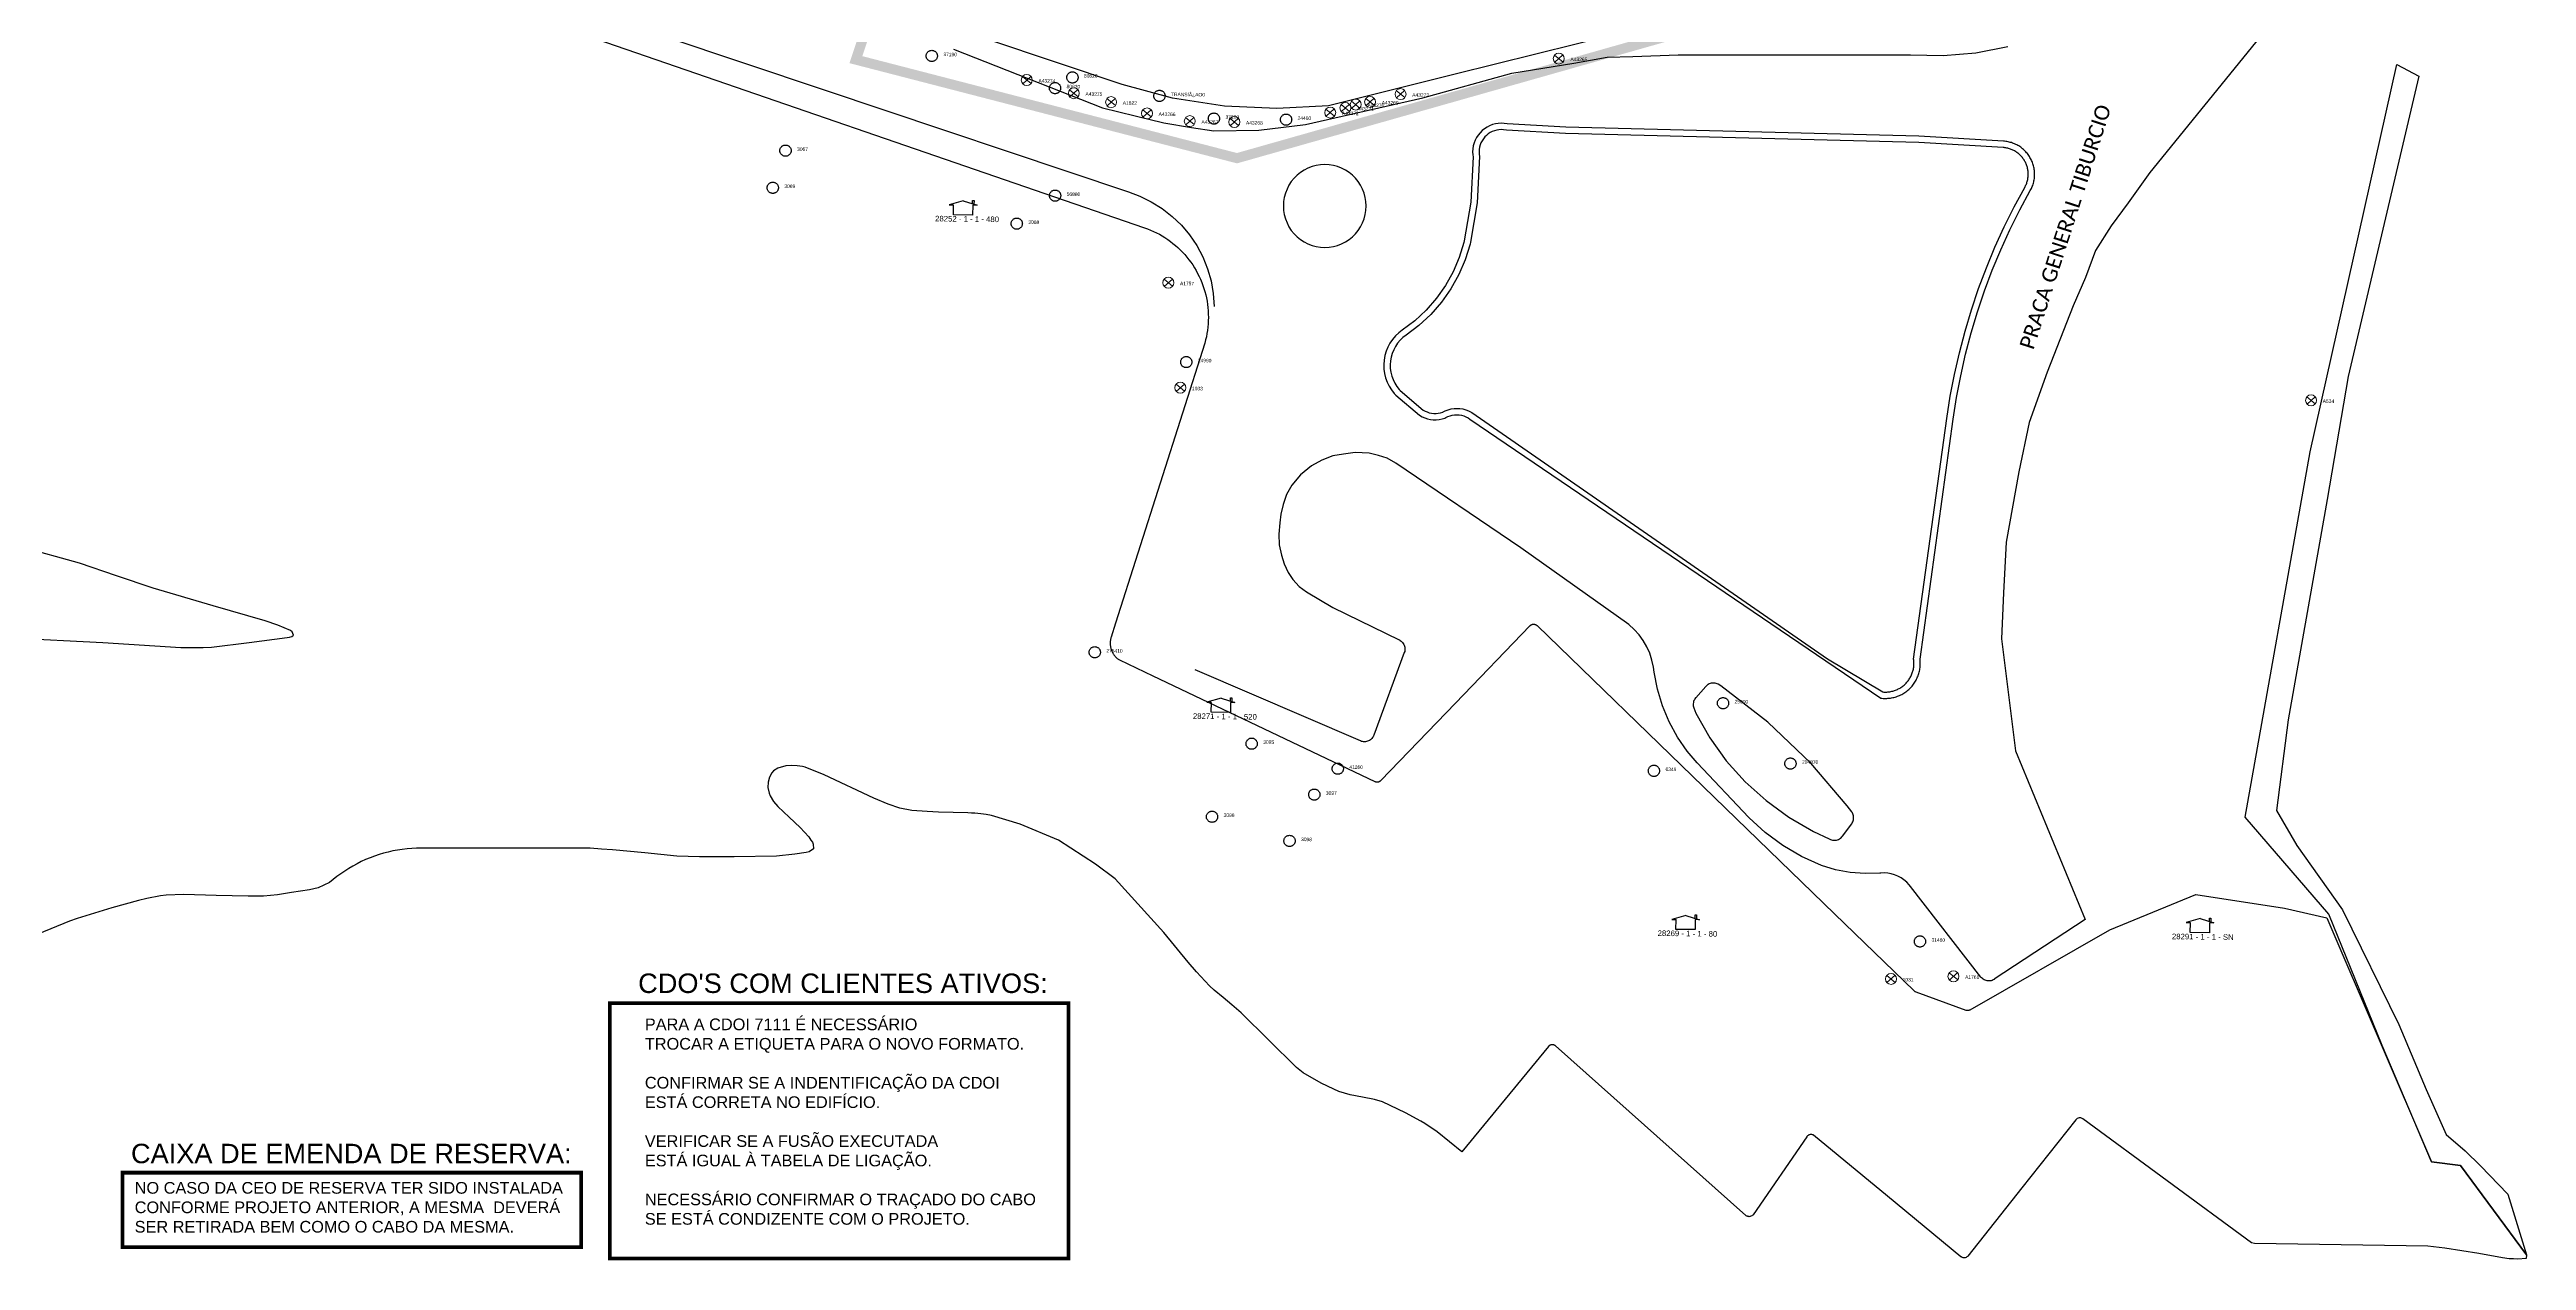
# Model space of a CAD drawing. Header units: millimetres. Extents: x 676447 to 689606, y 7455628 to 7463967.
# Drawn here: x 687744.1 to 688239.6, y 7460161.2 to 7460403.3 of the extents above; entities that cross this region are included whole.
import ezdxf

# ---------------------------------------------------------------- set-up
doc = ezdxf.new("R2010")
doc.units = ezdxf.units.MM
doc.header["$LTSCALE"] = 0.1
doc.header["$MEASUREMENT"] = 0
doc.linetypes.add('PHANTOM2', pattern=[1.25, 0.625, -0.125, 0.125, -0.125, 0.125, -0.125])
doc.layers.add('10.4-Postes', color=1, linetype='Continuous', lineweight=0)
for name, color, linetype in [('Caixas Subterrâneas', 5, 'Continuous'), ('CELULARIZAÇÃO CABO 5', 7, 'Continuous'), ('LEGENDAS_INFRAESTRUTURAS', 7, 'Continuous'), ('MUB_MEIOFIO', 7, 'Continuous'), ('MUB_OBRA_ARTE', 7, 'Continuous'), ('MUB_QUADRAS', 7, 'Continuous'), ('MUB_SEGMENTO', 7, 'Continuous'), ('NOS_DE_INFRAESTRUTURA', 7, 'Continuous'), ('surveys', 7, 'Continuous'), ('SURVEYS_LEGENDAS', 7, 'Continuous')]:
    doc.layers.add(name, color=color, linetype=linetype)
doc.styles.add('Legend', font='calibri.ttf')
doc.styles.get("Standard").update_dxf_attribs({"font": 'arial.ttf'})

# ---------------------------------------------------------------- blocks, each defined once
blk = doc.blocks.new('PTPT')
at = {"layer": '10.4-Postes', "color": 1, "linetype": 'PHANTOM2'}
for points in [[(-0.0000079, 0.0000104), (0.0000075, -0.000002)], [(0.000007, 0.0000109), (-0.0000074, -0.0000025)]]:
    blk.add_lwpolyline(points, dxfattribs=at)
at = {"layer": '10.4-Postes', "color": 1}
blk.add_circle((-0.0000002, 0.0000042), 0.00000987, dxfattribs=at)
blk = doc.blocks.new('MHMZ')
at = {"linetype": 'PHANTOM2'}
blk.add_circle((0, 0), 0.0000101, dxfattribs=at)
blk = doc.blocks.new('LVLV')
for p, q in [((0, 0.0000254), (-0.0000251, 0.000018)), ((-0.0000251, 0.000018), (-0.0000173, 0.000018)), ((-0.0000172, 0), (-0.0000172, 0.0000179)), ((0.0000172, 0), (-0.0000172, 0)), ((0, 0.0000254), (0.0000251, 0.000018)), ((0.0000169, 0.0000264), (0.0000195, 0.0000264)), ((0.0000169, 0.0000205), (0.0000169, 0.0000264)), ((0.0000251, 0.000018), (0.0000172, 0.000018)), ((0.0000172, 0.000018), (0.0000172, 0)), ((0.0000195, 0.0000264), (0.0000195, 0.0000198))]:
    blk.add_line(p, q)

msp = doc.modelspace()

# ---------------------------------------------------------------- linework, layer by layer
at = {"color": 5, "const_width": 0.778}
msp.add_lwpolyline([(687856.19, 7460212.62), (687947.94, 7460212.62), (687947.94, 7460161.54), (687856.19, 7460161.54)], close=True, dxfattribs=at)
at = {"color": 3, "const_width": 0.778}
msp.add_lwpolyline([(687758.7, 7460178.7), (687850.45, 7460178.7), (687850.45, 7460163.81), (687758.7, 7460163.81)], close=True, dxfattribs=at)
at = {"layer": 'CELULARIZAÇÃO CABO 5', "color": 6, "const_width": 2}
msp.add_lwpolyline([(687832.07, 7460779.74), (687731.71, 7460680.45), (687829.52, 7460601.15), (687829.52, 7460601.15), (687863.87, 7460526), (687906.7, 7460513.34), (687894.17, 7460505.78), (687933.94, 7460486.64), (687933.94, 7460486.64), (687905.41, 7460401.32), (687981.65, 7460381.61), (688093.81, 7460413.41), (687978.37, 7460609.41), (687978.37, 7460609.41), (687907.78, 7460591.89), (687884.72, 7460648.05), (687884.72, 7460648.05), (687881.34, 7460665.34), (687887.11, 7460672.27), (687886.61, 7460692.44), (687868.2, 7460698.52), (687832.07, 7460779.74)], dxfattribs=at)
at = {"layer": 'MUB_MEIOFIO', "linetype": 'Continuous'}
for points in [[(687771.33, 7460438.08), (687899.04, 7460395.28), (687959.92, 7460374.87), (687962.21, 7460374.03), (687964.5, 7460372.91), (687966.67, 7460371.56), (687968.69, 7460369.98), (687970.53, 7460368.21), (687972.17, 7460366.25), (687973.6, 7460364.13), (687974.8, 7460361.88), (687975.76, 7460359.51), (687976.47, 7460357.05), (687976.91, 7460354.53), (687977.09, 7460351.98)], [(688196.43, 7460418.33), (688164.29, 7460378.78), (688159.97, 7460372.68), (688156.55, 7460368.09), (688153.43, 7460363.12), (688151.38, 7460357.75), (688148.94, 7460352.09), (688143.76, 7460338.79), (688140.15, 7460328.74), (688138.1, 7460318.89), (688135.56, 7460304.8), (688134.97, 7460294.65), (688134.58, 7460285.48), (688137.42, 7460263.09), (688151.34, 7460229.33), (688133.16, 7460217.38), (688133.12, 7460217.35), (688132.94, 7460217.25), (688132.74, 7460217.17), (688132.54, 7460217.1), (688132.34, 7460217.07), (688132.13, 7460217.05), (688131.92, 7460217.05), (688131.71, 7460217.08), (688131.51, 7460217.13), (688131.31, 7460217.19), (688131.12, 7460217.28), (688130.94, 7460217.39), (688130.78, 7460217.52), (688130.62, 7460217.66), (688130.49, 7460217.82), (688116.41, 7460235.94), (688116.12, 7460236.3), (688115.63, 7460236.82), (688115.09, 7460237.27), (688114.5, 7460237.67), (688113.88, 7460238.01), (688113.22, 7460238.28), (688112.54, 7460238.47), (688111.84, 7460238.6), (688111.14, 7460238.65), (688110.43, 7460238.63), (688110.29, 7460238.62), (688107.32, 7460238.54), (688104.35, 7460238.77), (688101.42, 7460239.31), (688098.57, 7460240.16), (688094.6, 7460241.95), (688090.84, 7460244.15), (688087.33, 7460246.73), (688084.11, 7460249.66), (688084.02, 7460249.75), (688073.71, 7460260.66), (688071.73, 7460262.98), (688069.76, 7460265.83), (688068.09, 7460268.87), (688066.75, 7460272.06), (688065.75, 7460275.38), (688065.1, 7460278.78), (688064.97, 7460279.84), (688064.67, 7460281.24), (688064.23, 7460282.6), (688063.64, 7460283.91), (688062.92, 7460285.15), (688062.08, 7460286.31), (688061.12, 7460287.37), (688060.05, 7460288.33), (688038.45, 7460303.67), (688038.41, 7460303.69), (688013.4, 7460320.62), (688011.67, 7460321.61), (688009.97, 7460322.18), (688008.12, 7460322.62), (688005.29, 7460322.72), (688002.99, 7460322.41), (688000.81, 7460322.05), (687998.63, 7460321.19), (687996.59, 7460320.1), (687994.36, 7460318.27), (687992.62, 7460316.24), (687991.58, 7460314.33), (687990.86, 7460312.36), (687990.44, 7460310.44), (687990.24, 7460308.7), (687990.03, 7460306.42), (687990.11, 7460304.3), (687990.55, 7460302.2), (687991.06, 7460300.5), (687991.9, 7460298.78), (687992.83, 7460297.38), (687994.12, 7460295.98), (687995.54, 7460294.88), (688000.8, 7460291.73), (688014.13, 7460285.25), (688014.14, 7460285.25), (688014.32, 7460285.14), (688014.49, 7460285.02), (688014.65, 7460284.89), (688014.79, 7460284.73), (688014.92, 7460284.56), (688015.03, 7460284.38), (688015.11, 7460284.19), (688015.18, 7460284), (688015.23, 7460283.79), (688015.25, 7460283.58), (688015.26, 7460283.37), (688015.24, 7460283.17), (688015.2, 7460282.96), (688015.13, 7460282.76), (688009.03, 7460266.19), (688008.99, 7460266.09), (688008.9, 7460265.9), (688008.78, 7460265.73), (688008.66, 7460265.56), (688008.51, 7460265.41), (688008.35, 7460265.28), (688008.17, 7460265.16), (688007.99, 7460265.07), (688007.79, 7460264.99), (688007.59, 7460264.93), (688007.39, 7460264.9), (688007.18, 7460264.88), (688006.97, 7460264.89), (688006.76, 7460264.92), (688006.56, 7460264.97), (688006.36, 7460265.05), (687973.28, 7460279.31)], [(687924.91, 7460403.43), (687954.74, 7460391.67), (687961.31, 7460390.11), (687967, 7460388.67), (687972.57, 7460387.77), (687977.03, 7460387.11), (687986.03, 7460387.23), (687995.39, 7460388.35), (688018.82, 7460393.7), (688036.65, 7460398.6), (688049.02, 7460400.6), (688055.73, 7460401.84), (688060.86, 7460401.95), (688069.89, 7460402.31), (688116.39, 7460402.31), (688122.94, 7460402.17), (688129.46, 7460402.71), (688135.89, 7460403.93)], [(688028.26, 7460329.44), (688110.45, 7460273.62), (688110.69, 7460273.59), (688110.93, 7460273.57), (688111.17, 7460273.56), (688111.41, 7460273.56), (688111.65, 7460273.57), (688111.89, 7460273.58), (688112.13, 7460273.6), (688112.37, 7460273.63), (688112.61, 7460273.67), (688112.84, 7460273.72), (688113.08, 7460273.77), (688113.31, 7460273.83), (688113.54, 7460273.9), (688113.77, 7460273.98), (688113.99, 7460274.07), (688114.21, 7460274.16), (688114.43, 7460274.27), (688114.65, 7460274.37), (688114.86, 7460274.49), (688115.06, 7460274.61), (688115.27, 7460274.75), (688115.46, 7460274.88), (688115.66, 7460275.03), (688115.84, 7460275.18), (688116.03, 7460275.34), (688116.2, 7460275.5), (688116.37, 7460275.67), (688116.54, 7460275.84), (688116.7, 7460276.03), (688116.85, 7460276.21), (688117, 7460276.4), (688117.13, 7460276.6), (688117.27, 7460276.8), (688117.39, 7460277.01), (688117.51, 7460277.22), (688117.62, 7460277.43), (688117.73, 7460277.65), (688117.82, 7460277.87), (688117.91, 7460278.09), (688117.99, 7460278.32), (688118.06, 7460278.55), (688118.13, 7460278.78), (688118.18, 7460279.02), (688118.23, 7460279.25), (688118.27, 7460279.49), (688118.31, 7460279.73), (688118.33, 7460279.97), (688118.34, 7460280.21), (688118.35, 7460280.45), (688118.35, 7460280.69), (688118.34, 7460280.93), (688118.32, 7460281.17), (688118.3, 7460281.41), (688124.95, 7460329.41), (688125.62, 7460333.77), (688126.44, 7460338.1), (688127.41, 7460342.41), (688128.52, 7460346.68), (688129.79, 7460350.91), (688131.2, 7460355.09), (688132.75, 7460359.22), (688134.45, 7460363.29), (688136.28, 7460367.31), (688138.25, 7460371.26), (688140.36, 7460375.13), (688140.47, 7460375.34), (688140.58, 7460375.54), (688140.67, 7460375.75), (688140.76, 7460375.97), (688140.84, 7460376.18), (688140.92, 7460376.4), (688140.98, 7460376.63), (688141.04, 7460376.85), (688141.09, 7460377.08), (688141.13, 7460377.3), (688141.17, 7460377.53), (688141.19, 7460377.76), (688141.21, 7460377.99), (688141.22, 7460378.22), (688141.22, 7460378.46), (688141.22, 7460378.69), (688141.2, 7460378.92), (688141.18, 7460379.15), (688141.15, 7460379.38), (688141.11, 7460379.61), (688141.07, 7460379.83), (688141.01, 7460380.06), (688140.95, 7460380.28), (688140.88, 7460380.5), (688140.8, 7460380.72), (688140.72, 7460380.94), (688140.62, 7460381.15), (688140.52, 7460381.36), (688140.42, 7460381.56), (688140.3, 7460381.76), (688140.18, 7460381.96), (688140.05, 7460382.15), (688139.92, 7460382.34), (688139.78, 7460382.53), (688139.63, 7460382.7), (688139.48, 7460382.88), (688139.32, 7460383.04), (688139.15, 7460383.21), (688138.98, 7460383.36), (688138.81, 7460383.51), (688138.62, 7460383.66), (688138.44, 7460383.79), (688138.25, 7460383.93), (688138.05, 7460384.05), (688137.85, 7460384.17), (688137.65, 7460384.28), (688137.44, 7460384.38), (688137.23, 7460384.48), (688137.02, 7460384.56), (688136.8, 7460384.64), (688136.58, 7460384.72), (688136.36, 7460384.78), (688136.13, 7460384.84), (688135.91, 7460384.89), (688135.68, 7460384.93), (688135.45, 7460384.97), (688135.22, 7460384.99), (688134.99, 7460385.01), (688118.08, 7460386.01), (688047.41, 7460387.79), (688035.72, 7460388.48), (688035.13, 7460388.57), (688034.53, 7460388.61), (688033.93, 7460388.57), (688033.34, 7460388.48), (688032.76, 7460388.32), (688032.2, 7460388.11), (688031.67, 7460387.84), (688031.16, 7460387.51), (688030.7, 7460387.13), (688030.27, 7460386.71), (688029.9, 7460386.24), (688029.57, 7460385.74), (688029.3, 7460385.21), (688029.08, 7460384.65), (688028.93, 7460384.07), (688028.83, 7460383.48), (688028.8, 7460382.88), (688028.83, 7460382.28), (688028.89, 7460381.88), (688028.41, 7460372.82), (688027.12, 7460365.05), (688027.04, 7460364.74), (688026.12, 7460361.75), (688024.89, 7460358.88), (688023.37, 7460356.15), (688021.56, 7460353.59), (688019.51, 7460351.24), (688017.21, 7460349.11), (688014.71, 7460347.24), (688014, 7460346.69), (688013.35, 7460346.06), (688012.77, 7460345.37), (688012.26, 7460344.63), (688011.84, 7460343.83), (688011.5, 7460343), (688011.25, 7460342.13), (688011.09, 7460341.24), (688011.02, 7460340.34), (688011.05, 7460339.44), (688011.18, 7460338.55), (688011.39, 7460337.67), (688011.7, 7460336.82), (688012.09, 7460336.01), (688012.57, 7460335.25), (688013.12, 7460334.54), (688013.4, 7460334.23), (688018.17, 7460330.2), (688018.68, 7460329.9), (688019.21, 7460329.66), (688019.77, 7460329.48), (688020.35, 7460329.35), (688020.93, 7460329.29), (688021.52, 7460329.29), (688022.11, 7460329.34), (688022.68, 7460329.47), (688023.24, 7460329.64), (688023.43, 7460329.72), (688023.84, 7460329.93), (688024.28, 7460330.09), (688024.73, 7460330.21), (688025.19, 7460330.28), (688025.65, 7460330.3), (688026.11, 7460330.28), (688026.57, 7460330.2), (688027.02, 7460330.08), (688027.45, 7460329.91), (688027.87, 7460329.7), (688028.25, 7460329.44), (688028.26, 7460329.44)], [(688007.5, 7460372.05), (688007.46, 7460372.92), (688007.32, 7460373.77), (688007.1, 7460374.61), (688006.78, 7460375.42), (688006.39, 7460376.19), (688005.92, 7460376.92), (688005.37, 7460377.59), (688004.76, 7460378.2), (688004.09, 7460378.75), (688003.36, 7460379.22), (688002.59, 7460379.61), (688001.78, 7460379.93), (688000.94, 7460380.15), (688000.09, 7460380.29), (687999.22, 7460380.33), (687998.35, 7460380.29), (687997.5, 7460380.15), (687996.66, 7460379.93), (687995.85, 7460379.61), (687995.08, 7460379.22), (687994.35, 7460378.75), (687993.68, 7460378.2), (687993.07, 7460377.59), (687992.52, 7460376.92), (687992.05, 7460376.19), (687991.66, 7460375.42), (687991.34, 7460374.61), (687991.12, 7460373.77), (687990.98, 7460372.92), (687990.94, 7460372.05), (687990.98, 7460371.18), (687991.12, 7460370.33), (687991.34, 7460369.49), (687991.66, 7460368.68), (687992.05, 7460367.91), (687992.52, 7460367.18), (687993.07, 7460366.51), (687993.68, 7460365.9), (687994.35, 7460365.35), (687995.08, 7460364.88), (687995.85, 7460364.49), (687996.66, 7460364.17), (687997.5, 7460363.95), (687998.35, 7460363.81), (687999.22, 7460363.77), (688000.09, 7460363.81), (688000.94, 7460363.95), (688001.78, 7460364.17), (688002.59, 7460364.49), (688003.36, 7460364.88), (688004.09, 7460365.35), (688004.76, 7460365.9), (688005.37, 7460366.51), (688005.92, 7460367.18), (688006.39, 7460367.91), (688006.78, 7460368.68), (688007.1, 7460369.49), (688007.32, 7460370.33), (688007.46, 7460371.18), (688007.5, 7460372.05)], [(688073.42, 7460270.58), (688076.23, 7460265.68), (688079.55, 7460261.11), (688083.32, 7460256.9), (688087.51, 7460253.12), (688092.08, 7460249.79), (688096.96, 7460246.96), (688100.13, 7460245.47), (688100.39, 7460245.36), (688100.58, 7460245.28), (688100.79, 7460245.23), (688100.99, 7460245.2), (688101.2, 7460245.19), (688101.41, 7460245.2), (688101.62, 7460245.24), (688101.82, 7460245.29), (688102.02, 7460245.37), (688102.2, 7460245.47), (688102.38, 7460245.58), (688102.54, 7460245.71), (688102.68, 7460245.86), (688102.8, 7460246), (688104.63, 7460248.49), (688104.75, 7460248.66), (688104.84, 7460248.85), (688104.92, 7460249.05), (688104.98, 7460249.25), (688105.01, 7460249.45), (688105.02, 7460249.66), (688105.01, 7460249.87), (688104.98, 7460250.08), (688104.93, 7460250.28), (688104.86, 7460250.48), (688104.76, 7460250.66), (688104.65, 7460250.84), (688104.63, 7460250.87), (688103.71, 7460252.11), (688096.44, 7460260.63), (688087.86, 7460268.83), (688078.47, 7460276.08), (688077.92, 7460276.39), (688077.73, 7460276.48), (688077.54, 7460276.55), (688077.34, 7460276.6), (688077.13, 7460276.63), (688076.92, 7460276.64), (688076.71, 7460276.63), (688076.5, 7460276.59), (688076.3, 7460276.54), (688076.11, 7460276.46), (688075.92, 7460276.36), (688075.75, 7460276.25), (688075.59, 7460276.11), (688075.44, 7460275.96), (688073.42, 7460273.67), (688073.41, 7460273.65), (688073.28, 7460273.49), (688073.17, 7460273.31), (688073.08, 7460273.12), (688073.01, 7460272.92), (688072.96, 7460272.72), (688072.93, 7460272.51), (688072.92, 7460272.3), (688072.94, 7460272.09), (688072.98, 7460271.89), (688073.03, 7460271.69), (688073.42, 7460270.58)]]:
    msp.add_lwpolyline(points, dxfattribs=at)
at = {"layer": 'MUB_OBRA_ARTE', "linetype": 'Continuous'}
msp.add_lwpolyline([(688099.82, 7460281.45), (688110.87, 7460274.86), (688111.06, 7460274.84), (688111.26, 7460274.84), (688111.46, 7460274.84), (688111.66, 7460274.84), (688111.86, 7460274.86), (688112.06, 7460274.88), (688112.25, 7460274.9), (688112.45, 7460274.94), (688112.64, 7460274.98), (688112.84, 7460275.03), (688113.03, 7460275.08), (688113.22, 7460275.14), (688113.4, 7460275.21), (688113.59, 7460275.28), (688113.77, 7460275.36), (688113.95, 7460275.45), (688114.12, 7460275.54), (688114.3, 7460275.64), (688114.47, 7460275.75), (688114.63, 7460275.86), (688114.79, 7460275.97), (688114.95, 7460276.1), (688115.1, 7460276.22), (688115.25, 7460276.36), (688115.39, 7460276.49), (688115.53, 7460276.64), (688115.67, 7460276.78), (688115.79, 7460276.94), (688115.92, 7460277.09), (688116.03, 7460277.25), (688116.15, 7460277.42), (688116.25, 7460277.59), (688116.35, 7460277.76), (688116.45, 7460277.93), (688116.53, 7460278.11), (688116.62, 7460278.29), (688116.69, 7460278.48), (688116.76, 7460278.66), (688116.82, 7460278.85), (688116.88, 7460279.04), (688116.93, 7460279.24), (688116.97, 7460279.43), (688117, 7460279.63), (688117.03, 7460279.82), (688117.05, 7460280.02), (688117.07, 7460280.22), (688117.08, 7460280.42), (688117.08, 7460280.62), (688117.07, 7460280.81), (688117.06, 7460281.01), (688117.04, 7460281.21), (688117.01, 7460281.41), (688123.69, 7460329.58), (688124.36, 7460333.99), (688125.19, 7460338.37), (688126.17, 7460342.71), (688127.3, 7460347.03), (688128.57, 7460351.3), (688130, 7460355.52), (688131.57, 7460359.69), (688133.28, 7460363.81), (688135.13, 7460367.86), (688137.12, 7460371.85), (688139.25, 7460375.76), (688139.34, 7460375.93), (688139.43, 7460376.09), (688139.5, 7460376.26), (688139.57, 7460376.44), (688139.64, 7460376.61), (688139.7, 7460376.79), (688139.75, 7460376.97), (688139.8, 7460377.15), (688139.84, 7460377.33), (688139.87, 7460377.51), (688139.9, 7460377.7), (688139.92, 7460377.88), (688139.94, 7460378.07), (688139.95, 7460378.26), (688139.95, 7460378.44), (688139.94, 7460378.63), (688139.93, 7460378.82), (688139.91, 7460379), (688139.89, 7460379.19), (688139.86, 7460379.37), (688139.82, 7460379.56), (688139.78, 7460379.74), (688139.73, 7460379.92), (688139.67, 7460380.1), (688139.61, 7460380.27), (688139.54, 7460380.45), (688139.46, 7460380.62), (688139.38, 7460380.79), (688139.3, 7460380.95), (688139.2, 7460381.11), (688139.11, 7460381.27), (688139, 7460381.43), (688138.9, 7460381.58), (688138.78, 7460381.73), (688138.66, 7460381.87), (688138.54, 7460382.01), (688138.41, 7460382.15), (688138.28, 7460382.28), (688138.14, 7460382.41), (688138, 7460382.53), (688137.85, 7460382.64), (688137.7, 7460382.75), (688137.54, 7460382.86), (688137.39, 7460382.96), (688137.23, 7460383.06), (688137.06, 7460383.14), (688136.89, 7460383.23), (688136.72, 7460383.3), (688136.55, 7460383.38), (688136.38, 7460383.44), (688136.2, 7460383.5), (688136.02, 7460383.55), (688135.84, 7460383.6), (688135.66, 7460383.64), (688135.47, 7460383.67), (688135.29, 7460383.7), (688135.1, 7460383.72), (688134.92, 7460383.74), (688118.03, 7460384.74), (688047.36, 7460386.52), (688035.59, 7460387.21), (688034.99, 7460387.3), (688034.53, 7460387.33), (688034.07, 7460387.3), (688033.61, 7460387.23), (688033.15, 7460387.11), (688032.72, 7460386.94), (688032.31, 7460386.73), (688031.92, 7460386.48), (688031.55, 7460386.18), (688031.22, 7460385.86), (688030.94, 7460385.49), (688030.67, 7460385.1), (688030.46, 7460384.69), (688030.3, 7460384.26), (688030.18, 7460383.8), (688030.1, 7460383.34), (688030.08, 7460382.88), (688030.1, 7460382.41), (688030.17, 7460381.94), (688029.68, 7460372.68), (688028.37, 7460364.79), (688028.27, 7460364.39), (688027.32, 7460361.31), (688026.04, 7460358.32), (688024.45, 7460355.47), (688022.56, 7460352.8), (688020.43, 7460350.35), (688018.03, 7460348.13), (688015.48, 7460346.22), (688014.84, 7460345.72), (688014.28, 7460345.19), (688013.79, 7460344.6), (688013.35, 7460343.97), (688013, 7460343.29), (688012.71, 7460342.58), (688012.49, 7460341.84), (688012.36, 7460341.08), (688012.3, 7460340.31), (688012.32, 7460339.55), (688012.43, 7460338.79), (688012.61, 7460338.04), (688012.88, 7460337.32), (688013.21, 7460336.63), (688013.62, 7460335.98), (688014.1, 7460335.36), (688014.29, 7460335.15), (688018.91, 7460331.24), (688019.27, 7460331.03), (688019.67, 7460330.85), (688020.11, 7460330.71), (688020.56, 7460330.61), (688021, 7460330.57), (688021.47, 7460330.57), (688021.91, 7460330.6), (688022.35, 7460330.7), (688022.81, 7460330.84), (688022.89, 7460330.88), (688023.33, 7460331.1), (688023.9, 7460331.31), (688024.47, 7460331.46), (688025.07, 7460331.55), (688025.65, 7460331.58), (688026.25, 7460331.55), (688026.84, 7460331.45), (688027.42, 7460331.29), (688027.97, 7460331.08), (688028.52, 7460330.8), (688028.64, 7460330.72), (688028.66, 7460330.72), (688099.82, 7460281.45)], dxfattribs=at)
at = {"layer": 'MUB_QUADRAS', "linetype": 'Continuous'}
for points in [[(687845.42, 7460408.23), (687963.15, 7460367.71), (687963.76, 7460367.49), (687964.37, 7460367.24), (687964.97, 7460366.98), (687965.55, 7460366.69), (687966.13, 7460366.39), (687966.7, 7460366.06), (687967.25, 7460365.72), (687967.79, 7460365.36), (687968.32, 7460364.97), (687968.84, 7460364.57), (687969.34, 7460364.16), (687969.83, 7460363.72), (687970.3, 7460363.27), (687970.76, 7460362.81), (687971.2, 7460362.32), (687971.62, 7460361.83), (687972.03, 7460361.31), (687972.42, 7460360.79), (687972.79, 7460360.25), (687973.14, 7460359.7), (687973.47, 7460359.14), (687973.78, 7460358.56), (687974.07, 7460357.98), (687974.35, 7460357.39), (687974.6, 7460356.78), (687974.83, 7460356.17), (687975.04, 7460355.56), (687975.22, 7460354.93), (687975.39, 7460354.3), (687975.54, 7460353.66), (687975.66, 7460353.02), (687975.76, 7460352.38), (687975.84, 7460351.73), (687975.89, 7460351.08), (687975.92, 7460350.42), (687975.94, 7460349.77), (687975.92, 7460349.12), (687975.89, 7460348.47), (687975.83, 7460347.82), (687975.75, 7460347.17), (687975.65, 7460346.52), (687975.53, 7460345.88), (687975.38, 7460345.25), (687975.22, 7460344.62), (687957.37, 7460288.6), (687956.48, 7460285.83), (687956.44, 7460285.7), (687956.41, 7460285.56), (687956.37, 7460285.43), (687956.35, 7460285.3), (687956.33, 7460285.16), (687956.31, 7460285.02), (687956.3, 7460284.88), (687956.29, 7460284.75), (687956.29, 7460284.61), (687956.29, 7460284.47), (687956.3, 7460284.33), (687956.31, 7460284.2), (687956.33, 7460284.06), (687956.35, 7460283.92), (687956.37, 7460283.79), (687956.41, 7460283.65), (687956.44, 7460283.52), (687956.48, 7460283.39), (687956.52, 7460283.26), (687956.57, 7460283.13), (687956.63, 7460283), (687956.68, 7460282.88), (687956.75, 7460282.75), (687956.81, 7460282.63), (687956.88, 7460282.51), (687956.96, 7460282.4), (687957.03, 7460282.28), (687957.12, 7460282.17), (687957.2, 7460282.07), (687957.29, 7460281.96), (687957.38, 7460281.86), (687957.48, 7460281.76), (687957.58, 7460281.67), (687957.68, 7460281.57), (687957.79, 7460281.49), (687957.9, 7460281.4), (687958.01, 7460281.32), (687958.13, 7460281.25), (687964.81, 7460278.11), (688009.23, 7460256.95), (688009.26, 7460256.93), (688009.3, 7460256.92), (688009.33, 7460256.91), (688009.37, 7460256.9), (688009.4, 7460256.89), (688009.44, 7460256.88), (688009.47, 7460256.87), (688009.51, 7460256.86), (688009.54, 7460256.86), (688009.58, 7460256.85), (688009.62, 7460256.85), (688009.65, 7460256.85), (688009.69, 7460256.85), (688009.73, 7460256.85), (688009.76, 7460256.85), (688009.8, 7460256.85), (688009.84, 7460256.86), (688009.87, 7460256.86), (688009.91, 7460256.87), (688009.94, 7460256.88), (688009.98, 7460256.89), (688010.01, 7460256.9), (688010.05, 7460256.91), (688010.08, 7460256.92), (688010.12, 7460256.94), (688010.15, 7460256.95), (688010.18, 7460256.97), (688010.22, 7460256.99), (688010.25, 7460257.01), (688010.28, 7460257.03), (688010.31, 7460257.05), (688010.34, 7460257.07), (688010.37, 7460257.09), (688010.39, 7460257.12), (688010.42, 7460257.14), (688025.34, 7460272.63), (688040.26, 7460288.11), (688040.28, 7460288.13), (688040.31, 7460288.16), (688040.34, 7460288.18), (688040.36, 7460288.2), (688040.39, 7460288.22), (688040.42, 7460288.24), (688040.45, 7460288.26), (688040.48, 7460288.28), (688040.51, 7460288.3), (688040.54, 7460288.31), (688040.57, 7460288.33), (688040.6, 7460288.34), (688040.63, 7460288.35), (688040.66, 7460288.36), (688040.7, 7460288.37), (688040.73, 7460288.38), (688040.76, 7460288.39), (688040.8, 7460288.4), (688040.83, 7460288.4), (688040.86, 7460288.41), (688040.9, 7460288.41), (688040.93, 7460288.41), (688040.97, 7460288.42), (688041, 7460288.42), (688041.03, 7460288.41), (688041.07, 7460288.41), (688041.1, 7460288.41), (688041.14, 7460288.4), (688041.17, 7460288.4), (688041.2, 7460288.39), (688041.24, 7460288.38), (688041.27, 7460288.37), (688041.3, 7460288.36), (688041.34, 7460288.35), (688041.37, 7460288.34), (688041.4, 7460288.32), (688041.43, 7460288.31), (688041.46, 7460288.29), (688041.49, 7460288.28), (688041.52, 7460288.26), (688041.55, 7460288.24), (688041.58, 7460288.22), (688041.6, 7460288.2), (688041.63, 7460288.18), (688041.66, 7460288.15), (688041.68, 7460288.13), (688074.97, 7460255.88), (688101.22, 7460230.46), (688117.11, 7460215.07), (688117.23, 7460214.97), (688117.32, 7460214.92), (688117.46, 7460214.85), (688127.48, 7460211.24), (688127.51, 7460211.23), (688127.55, 7460211.22), (688127.58, 7460211.21), (688127.61, 7460211.2), (688127.65, 7460211.2), (688127.68, 7460211.19), (688127.71, 7460211.19), (688127.75, 7460211.18), (688127.78, 7460211.18), (688127.82, 7460211.18), (688127.85, 7460211.18), (688127.89, 7460211.18), (688127.92, 7460211.19), (688127.95, 7460211.19), (688127.99, 7460211.2), (688128.02, 7460211.2), (688128.06, 7460211.21), (688128.09, 7460211.22), (688128.12, 7460211.23), (688128.15, 7460211.24), (688128.19, 7460211.25), (688128.22, 7460211.26), (688128.25, 7460211.28), (688128.28, 7460211.29), (688128.31, 7460211.31), (688156.24, 7460227.31), (688173.49, 7460234.32), (688191.21, 7460231.63), (688199.68, 7460229.71), (688220.64, 7460180.87), (688226.41, 7460180.13), (688239.62, 7460162.27), (688239.58, 7460161.53), (688237.88, 7460161.44), (688237.02, 7460161.48), (688236.17, 7460161.51), (688234.82, 7460161.7), (688230.07, 7460162.54), (688223.29, 7460163.59), (688219.92, 7460164), (688202.56, 7460164.26), (688202.56, 7460164.26), (688185.21, 7460164.52), (688184.63, 7460164.71), (688184.63, 7460164.71), (688167.75, 7460177.11), (688150.87, 7460189.5), (688150.47, 7460189.68), (688150.16, 7460189.69), (688149.96, 7460189.64), (688149.76, 7460189.56), (688149.72, 7460189.53), (688149.6, 7460189.43), (688149.49, 7460189.31), (688138.69, 7460175.69), (688127.88, 7460162.04), (688127.77, 7460161.94), (688127.69, 7460161.87), (688127.6, 7460161.82), (688127.51, 7460161.77), (688127.36, 7460161.71), (688127.26, 7460161.69), (688127.15, 7460161.68), (688127.05, 7460161.68), (688126.94, 7460161.69), (688126.79, 7460161.74), (688126.7, 7460161.77), (688126.56, 7460161.85), (688126.47, 7460161.91), (688111.78, 7460174.02), (688096.98, 7460186.2), (688096.89, 7460186.25), (688096.8, 7460186.29), (688096.65, 7460186.33), (688096.54, 7460186.34), (688096.44, 7460186.34), (688096.29, 7460186.33), (688096.18, 7460186.31), (688096.08, 7460186.27), (688096.04, 7460186.25), (688095.9, 7460186.17), (688095.82, 7460186.11), (688095.74, 7460186.03), (688095.67, 7460185.95), (688095.64, 7460185.91), (688084.9, 7460170.28), (688084.83, 7460170.21), (688084.75, 7460170.14), (688084.62, 7460170.05), (688084.48, 7460169.98), (688084.33, 7460169.93), (688084.24, 7460169.92), (688084.12, 7460169.91), (688084.07, 7460169.92), (688083.97, 7460169.93), (688083.87, 7460169.95), (688083.78, 7460170.01), (688083.62, 7460170.04), (688083.53, 7460170.1), (688083.45, 7460170.16), (688045.39, 7460204.05), (688045.36, 7460204.07), (688045.34, 7460204.09), (688045.31, 7460204.12), (688045.28, 7460204.14), (688045.25, 7460204.15), (688045.22, 7460204.17), (688045.19, 7460204.19), (688045.16, 7460204.2), (688045.13, 7460204.22), (688045.09, 7460204.23), (688045.06, 7460204.25), (688045.03, 7460204.26), (688044.99, 7460204.27), (688044.96, 7460204.28), (688044.93, 7460204.28), (688044.89, 7460204.29), (688044.86, 7460204.29), (688044.82, 7460204.3), (688044.79, 7460204.3), (688044.75, 7460204.3), (688044.72, 7460204.3), (688044.68, 7460204.3), (688044.65, 7460204.3), (688044.61, 7460204.3), (688044.58, 7460204.29), (688044.54, 7460204.29), (688044.51, 7460204.28), (688044.48, 7460204.27), (688044.44, 7460204.26), (688044.41, 7460204.25), (688044.38, 7460204.24), (688044.34, 7460204.23), (688044.31, 7460204.22), (688044.28, 7460204.2), (688044.25, 7460204.18), (688044.22, 7460204.17), (688044.19, 7460204.15), (688044.16, 7460204.13), (688044.13, 7460204.11), (688044.1, 7460204.09), (688044.07, 7460204.07), (688044.05, 7460204.04), (688044.02, 7460204.02), (688044, 7460203.99), (688043.97, 7460203.97), (688043.95, 7460203.94), (688026.62, 7460182.87), (688021.67, 7460186.88), (688019.24, 7460188.55), (688018.45, 7460189.04), (688015.38, 7460190.65), (688010.74, 7460192.89), (688009.19, 7460193.34), (688006.75, 7460193.8), (688004.3, 7460194.25), (688003.16, 7460194.6), (688002.02, 7460194.94), (688001.02, 7460195.39), (687998.47, 7460196.61), (687994.88, 7460198.65), (687993.56, 7460199.72), (687993.56, 7460199.72), (687988.01, 7460205.21), (687982.46, 7460210.7), (687980.65, 7460212.29), (687978.87, 7460213.74), (687977.09, 7460215.18), (687976.13, 7460216.07), (687973.53, 7460218.88), (687971.88, 7460220.79), (687967.04, 7460226.72), (687957.28, 7460237.49), (687953.33, 7460240.39), (687945.92, 7460245.19), (687938.29, 7460248.39), (687932.52, 7460250.14), (687931.47, 7460250.32), (687930.42, 7460250.5), (687929.19, 7460250.61), (687928.51, 7460250.63), (687927.83, 7460250.65), (687927.83, 7460250.65), (687924.89, 7460250.73), (687921.96, 7460250.81), (687919.64, 7460250.94), (687916.57, 7460251.16), (687914.17, 7460251.64), (687911.89, 7460252.44), (687908.99, 7460253.64), (687899.04, 7460258.25), (687895.27, 7460259.83), (687894.75, 7460259.94), (687893.66, 7460260.1), (687892.52, 7460260.15), (687891.38, 7460260.06), (687889.79, 7460259.62), (687888.94, 7460259.07), (687888.62, 7460258.69), (687888.1, 7460257.83), (687887.83, 7460256.82), (687887.82, 7460255.73), (687888.08, 7460254.61), (687888.28, 7460254.05), (687888.94, 7460252.96), (687889.82, 7460251.92), (687892.04, 7460249.83), (687894.27, 7460247.73), (687895.97, 7460245.85), (687896.43, 7460245.23), (687896.73, 7460244.78), (687896.87, 7460244.42), (687896.94, 7460243.51), (687896.07, 7460242.9), (687895.48, 7460242.75), (687893.2, 7460242.44), (687889.5, 7460242.03), (687881.09, 7460241.9), (687874.12, 7460241.87), (687869.62, 7460242.02), (687863.16, 7460242.66), (687856.71, 7460243.29), (687854.49, 7460243.44), (687852.28, 7460243.59), (687835.37, 7460243.61), (687818.47, 7460243.63), (687817.52, 7460243.61), (687816.56, 7460243.57), (687815.61, 7460243.49), (687814.66, 7460243.37), (687813.72, 7460243.23), (687812.78, 7460243.05), (687811.85, 7460242.84), (687810.92, 7460242.6), (687810.01, 7460242.32), (687809.1, 7460242.02), (687808.21, 7460241.68), (687807.33, 7460241.32), (687806.46, 7460240.92), (687805.61, 7460240.49), (687804.77, 7460240.04), (687803.94, 7460239.56), (687803.14, 7460239.04), (687802.35, 7460238.5), (687801.58, 7460237.94), (687800.83, 7460237.35), (687800.1, 7460236.73), (687797.81, 7460235.71), (687796.13, 7460235.29), (687792.49, 7460234.72), (687789.7, 7460234.31), (687786.87, 7460234.04), (687783.86, 7460233.99), (687777.42, 7460234.16), (687770.99, 7460234.32), (687767.44, 7460234.21), (687766.3, 7460234.07), (687763.54, 7460233.55), (687761.92, 7460233.17), (687756.56, 7460231.65), (687749.64, 7460229.57), (687748.09, 7460229.01), (687741.72, 7460226.38)], [(688057.59, 7460406.42), (688025.33, 7460398.41), (687999.94, 7460392.09), (687989.6, 7460391.52), (687979.13, 7460392.04), (687968.78, 7460393.64), (687958.65, 7460396.32), (687932.02, 7460405.25)], [(688191.93, 7460269.3), (688189.59, 7460251.13), (688193.71, 7460244.13), (688202.79, 7460231.31), (688214.06, 7460208.36), (688219.55, 7460195.32), (688223.54, 7460186.37), (688227.39, 7460183.08), (688230.41, 7460180.06), (688235.91, 7460174.39), (688239.62, 7460162.27), (688226.41, 7460180.13), (688220.64, 7460180.87), (688210.77, 7460204.12), (688200.07, 7460230.38), (688183.36, 7460249.83), (688196.32, 7460322.87), (688213.68, 7460400.34), (688218.12, 7460398.02), (688203.98, 7460337.94), (688199.77, 7460313.34), (688191.93, 7460269.3)], [(687736.44, 7460285.71), (687754.74, 7460284.77), (687770.39, 7460283.76), (687774.84, 7460283.74), (687776.48, 7460283.83), (687784.04, 7460284.78), (687791.61, 7460285.72), (687792.07, 7460285.83), (687792.54, 7460285.93), (687792.93, 7460286.2), (687792.66, 7460286.89), (687792.27, 7460287.16), (687789.78, 7460288.19), (687787.22, 7460289.05), (687776.83, 7460292.09), (687764.83, 7460295.64), (687757.46, 7460298.11), (687750.06, 7460300.59), (687738.58, 7460303.84)]]:
    msp.add_lwpolyline(points, dxfattribs=at)

# ---------------------------------------------------------------- block references
at = {"layer": 'Caixas Subterrâneas', "color": 40}
for p, xscale, yscale, zscale, rotation in [((687920.6, 7460402.06), 111319.4907932736, 111319.4907932736, 111319.4907932736, 359.2849939625141), ((687945.25, 7460395.63), 111319.4907932736, 111319.4907932736, 111319.4907932736, 359.284898203405), ((687966.14, 7460394.07), 111319.4907932736, 111319.4907932736, 111319.4907932736, 359.2848182917313), ((687891.33, 7460383.12), 111319.4907932736, 111319.4907932736, 111319.4907932736, 359.2850993142656), ((687888.79, 7460375.69), 111319.4907932735, 111319.4907932735, 111319.4907932735, 359.285106615375), ((687945.27, 7460374.12), 111319.4907932736, 111319.4907932736, 111319.4907932736, 359.2848913932473), ((687937.59, 7460368.52), 111319.4907932735, 111319.4907932735, 111319.4907932735, 359.2849188336131), ((687971.51, 7460340.84), 111319.4907932735, 111319.4907932735, 111319.4907932735, 359.2847811739454), ((687953.2, 7460282.79), 111319.4907932736, 111319.4907932736, 111319.4907932736, 359.2848325879127), ((687984.59, 7460264.51), 111319.4907932736, 111319.4907932736, 111319.4907932736, 359.284707500596), ((688001.82, 7460259.51), 111319.4907932735, 111319.4907932735, 111319.4907932735, 359.2846404135953), ((687997.12, 7460254.32), 111319.4907932735, 111319.4907932735, 111319.4907932735, 359.2846566499587), ((687976.66, 7460249.9), 111319.4907932736, 111319.4907932736, 111319.4907932736, 359.2847330782366), ((687992.16, 7460245.06), 111319.4907932735, 111319.4907932735, 111319.4907932735, 359.2846726082313)]:
    msp.add_blockref('MHMZ', p, dxfattribs=dict(at, xscale=xscale, yscale=yscale, zscale=zscale, rotation=rotation))
at = {"layer": 'Caixas Subterrâneas', "color": 5}
for p, xscale, yscale, zscale, rotation in [((687920.6, 7460402.06), 111319.4907932736, 111319.4907932736, 111319.4907932736, 359.2849939625141), ((687948.73, 7460397.76), 111319.4907932736, 111319.4907932736, 111319.4907932736, 359.2848856476851), ((687977.04, 7460389.53), 111319.4907932736, 111319.4907932736, 111319.4907932736, 359.2847754368192), ((687991.47, 7460389.32), 111319.4907932736, 111319.4907932736, 111319.4907932736, 359.2847205060999), ((687891.33, 7460383.12), 111319.4907932736, 111319.4907932736, 111319.4907932736, 359.2850993142657), ((687888.79, 7460375.69), 111319.4907932736, 111319.4907932736, 111319.4907932736, 359.2851066153751), ((687945.27, 7460374.12), 111319.4907932736, 111319.4907932736, 111319.4907932736, 359.2848913932474), ((687971.51, 7460340.84), 111319.4907932736, 111319.4907932736, 111319.4907932736, 359.2847811739454), ((687953.2, 7460282.79), 111319.4907932736, 111319.4907932736, 111319.4907932736, 359.2848325879128), ((688078.89, 7460272.61), 111319.4907932736, 111319.4907932736, 111319.4907932736, 359.2843514648594), ((687984.59, 7460264.51), 111319.4907932735, 111319.4907932735, 111319.4907932735, 359.284707500596), ((688001.82, 7460259.51), 111319.4907932736, 111319.4907932736, 111319.4907932736, 359.2846404135953), ((688065.07, 7460259.08), 111319.4907932735, 111319.4907932735, 111319.4907932735, 359.2843997820379), ((688092.37, 7460260.53), 111319.4907932735, 111319.4907932735, 111319.4907932735, 359.2842964082249), ((687997.12, 7460254.32), 111319.4907932735, 111319.4907932735, 111319.4907932735, 359.2846566499587), ((687976.66, 7460249.9), 111319.4907932736, 111319.4907932736, 111319.4907932736, 359.2847330782366), ((687992.16, 7460245.06), 111319.4907932736, 111319.4907932736, 111319.4907932736, 359.2846726082313), ((688118.29, 7460224.95), 111319.4907932736, 111319.4907932736, 111319.4907932736, 359.284186699285)]:
    msp.add_blockref('MHMZ', p, dxfattribs=dict(at, xscale=xscale, yscale=yscale, zscale=zscale, rotation=rotation))
at = {"layer": 'NOS_DE_INFRAESTRUTURA', "color": 1}
for p, xscale, yscale, zscale, rotation in [((688046.05, 7460401.07), 111319.4907932736, 111319.4907932736, 111319.4907932736, 359.2845166300575), ((687939.62, 7460396.77), 111319.4907932735, 111319.4907932735, 111319.4907932735, 359.2849199879573), ((687939.62, 7460396.77), 111319.4907932736, 111319.4907932736, 111319.4907932736, 359.2849199879573), ((687949.03, 7460394.13), 111319.4907932736, 111319.4907932736, 111319.4907932736, 359.2848833529648), ((687949.03, 7460394.13), 111319.4907932736, 111319.4907932736, 111319.4907932736, 359.2848833529647), ((687956.49, 7460392.35), 111319.4907932735, 111319.4907932735, 111319.4907932735, 359.2848544479964), ((687956.49, 7460392.35), 111319.4907932735, 111319.4907932735, 111319.4907932735, 359.2848544479964), ((687963.67, 7460390.1), 111319.4907932736, 111319.4907932736, 111319.4907932736, 359.2848264292696), ((687963.67, 7460390.1), 111319.4907932736, 111319.4907932736, 111319.4907932736, 359.2848264292696), ((688000.32, 7460390.27), 111319.4907932735, 111319.4907932735, 111319.4907932735, 359.284687152166), ((688003.36, 7460391.19), 111319.4907932735, 111319.4907932735, 111319.4907932735, 359.2846758657369), ((688005.43, 7460391.88), 111319.4907932735, 111319.4907932735, 111319.4907932735, 359.2846682201744), ((688008.3, 7460392.4), 111319.4907932736, 111319.4907932736, 111319.4907932736, 359.2846574627009), ((688014.39, 7460393.95), 111319.4907932736, 111319.4907932736, 111319.4907932736, 359.284634799857), ((687972.23, 7460388.55), 111319.4907932736, 111319.4907932736, 111319.4907932736, 359.284793403707), ((687981.13, 7460388.38), 111319.4907932736, 111319.4907932736, 111319.4907932736, 359.2847594993809), ((687967.93, 7460356.24), 111319.4907932736, 111319.4907932736, 111319.4907932736, 359.2847996218588), ((687967.93, 7460356.24), 111319.4907932736, 111319.4907932736, 111319.4907932736, 359.2847996218588), ((687970.34, 7460335.24), 111319.4907932735, 111319.4907932735, 111319.4907932735, 359.2847838571071), ((687970.34, 7460335.24), 111319.4907932736, 111319.4907932736, 111319.4907932736, 359.2847838571071), ((688196.55, 7460332.71), 111319.4907932736, 111319.4907932736, 111319.4907932736, 359.2839229494896), ((688112.51, 7460217), 111319.4907932736, 111319.4907932736, 111319.4907932736, 359.2842061665457), ((688125.01, 7460217.51), 111319.4907932736, 111319.4907932736, 111319.4907932736, 359.284158800467)]:
    msp.add_blockref('PTPT', p, dxfattribs=dict(at, xscale=xscale, yscale=yscale, zscale=zscale, rotation=rotation))
at = {"layer": 'surveys', "color": 0, "xscale": 111319.4907932736, "yscale": 111319.4907932736, "zscale": 111319.4907932736}
for p, rotation in [((687926.84, 7460370.26), 359.2849602444126), ((687978.42, 7460270.76), 359.2847329193518), ((688071.39, 7460227.34), 359.2843657829517), ((688174.29, 7460226.69), 359.2839743193552)]:
    msp.add_blockref('LVLV', p, dxfattribs=dict(at, rotation=rotation))

# ---------------------------------------------------------------- texts
at = {"color": 5, "width": 143.95, "attachment_point": 1}
for s, insert, char_height in [("CDO'S COM CLIENTES ATIVOS:", (687861.85, 7460218.54), 3.8894), ('PARA A CDOI 7111 É NECESSÁRIO\\PTROCAR A ETIQUETA PARA O NOVO FORMATO.\\P\\PCONFIRMAR SE A INDENTIFICAÇÃO DA CDOI\\PESTÁ CORRETA NO EDIFÍCIO. \\P\\PVERIFICAR SE A FUSÃO EXECUTADA\\PESTÁ IGUAL À TABELA DE LIGAÇÃO.\\P\\PNECESSÁRIO CONFIRMAR O TRAÇADO DO CABO \\PSE ESTÁ CONDIZENTE COM O PROJETO.', (687863.19, 7460209.54), 2.3336)]:
    msp.add_mtext(s, dxfattribs=dict(at, insert=insert, char_height=char_height))
at = {"color": 3, "width": 143.95, "attachment_point": 1}
for s, insert, char_height in [('CAIXA DE EMENDA DE RESERVA:', (687760.39, 7460184.49), 3.8894), ('NO CASO DA CEO DE RESERVA TER SIDO INSTALADA \\PCONFORME PROJETO ANTERIOR, A MESMA  DEVERÁ \\PSER RETIRADA BEM COMO O CABO DA MESMA.', (687761.13, 7460176.84), 2.3336)]:
    msp.add_mtext(s, dxfattribs=dict(at, insert=insert, char_height=char_height))
at = {"layer": 'LEGENDAS_INFRAESTRUTURAS', "color": 5}
for s, rotation, p in [('37190', 359.285, (687922.91, 7460402.03)), ('37190', 359.285, (687922.91, 7460402.03)), ('80820', 359.2849, (687947.56, 7460395.6)), ('80820', 359.2849, (687951.04, 7460397.74)), ('TRANSIÃ¿AO0', 359.2848, (687968.45, 7460394.04)), ('37200', 359.2848, (687979.35, 7460389.5)), ('24460', 359.2847, (687993.77, 7460389.29)), ('3067', 359.2851, (687893.64, 7460383.09)), ('3067', 359.2851, (687893.64, 7460383.09)), ('3069', 359.2851, (687891.1, 7460375.66)), ('3069', 359.2851, (687891.1, 7460375.66)), ('56880', 359.2849, (687947.58, 7460374.09)), ('56880', 359.2849, (687947.58, 7460374.09)), ('3068', 359.2849, (687939.9, 7460368.49)), ('24990', 359.2848, (687973.82, 7460340.81)), ('24990', 359.2848, (687973.82, 7460340.81)), ('275410', 359.2848, (687955.51, 7460282.76)), ('275410', 359.2848, (687955.51, 7460282.76)), ('25000', 359.2843, (688081.2, 7460272.58)), ('3095', 359.2847, (687986.9, 7460264.48)), ('3095', 359.2847, (687986.9, 7460264.48)), ('41260', 359.2846, (688004.13, 7460259.49)), ('41260', 359.2846, (688004.13, 7460259.49)), ('6349', 359.2844, (688067.38, 7460259.05)), ('204870', 359.2843, (688094.68, 7460260.5)), ('3097', 359.2846, (687999.43, 7460254.29)), ('3097', 359.2846, (687999.43, 7460254.29)), ('3096', 359.2847, (687978.97, 7460249.87)), ('3096', 359.2847, (687978.97, 7460249.87)), ('3098', 359.2847, (687994.47, 7460245.03)), ('3098', 359.2847, (687994.47, 7460245.03)), ('31460', 359.2842, (688120.6, 7460224.92))]:
    msp.add_text(s, height=0.7, rotation=rotation, dxfattribs=at).set_placement(p)
at = {"layer": 'LEGENDAS_INFRAESTRUTURAS', "color": 1}
for s, rotation, p in [('A43265', 359.2845, (688048.36, 7460401.05)), ('A43274', 359.2849, (687941.93, 7460396.74)), ('A43274', 359.2849, (687941.93, 7460396.74)), ('A43275', 359.2849, (687951.34, 7460394.11)), ('A43275', 359.2849, (687951.34, 7460394.11)), ('A1822', 359.2848, (687958.8, 7460392.32)), ('A1822', 359.2848, (687958.8, 7460392.32)), ('A43271', 359.2847, (688005.67, 7460391.16)), ('A43270', 359.2847, (688007.74, 7460391.85)), ('A43269', 359.2846, (688010.61, 7460392.37)), ('A43273', 359.2846, (688016.7, 7460393.92)), ('A43266', 359.2848, (687965.98, 7460390.07)), ('A43266', 359.2848, (687965.98, 7460390.07)), ('A43267', 359.2848, (687974.54, 7460388.52)), ('A43268', 359.2848, (687983.44, 7460388.35)), ('A43272', 359.2847, (688002.63, 7460390.25)), ('A1757', 359.2848, (687970.24, 7460356.21)), ('A1757', 359.2848, (687970.24, 7460356.21)), ('1033', 359.2848, (687972.65, 7460335.21)), ('1033', 359.2848, (687972.65, 7460335.21)), ('A534', 359.2839, (688198.86, 7460332.68)), ('1031', 359.2842, (688114.82, 7460216.98)), ('A1761', 359.2842, (688127.32, 7460217.48))]:
    msp.add_text(s, height=0.7, rotation=rotation, dxfattribs=at).set_placement(p)
at = {"layer": 'MUB_SEGMENTO', "color": 253, "style": 'Legend'}
msp.add_text('PRACA GENERAL TIBURCIO', height=3, rotation=72.185, dxfattribs=at).set_placement((688140.97, 7460343.14))
at = {"layer": 'SURVEYS_LEGENDAS', "color": 0}
for s, rotation, p in [('28252 - 1 - 1 - 480', 359.285, (687921.25, 7460368.98)), ('28271 - 1 - 1 - 520', 359.2847, (687972.83, 7460269.48)), ('28269 - 1 - 1 - 80', 359.2844, (688065.8, 7460226.06)), ('28291 - 1 - 1 - SN', 359.284, (688168.69, 7460225.41))]:
    msp.add_text(s, height=1.1132, rotation=rotation, dxfattribs=at).set_placement(p)

doc.saveas('drawing.dxf')
